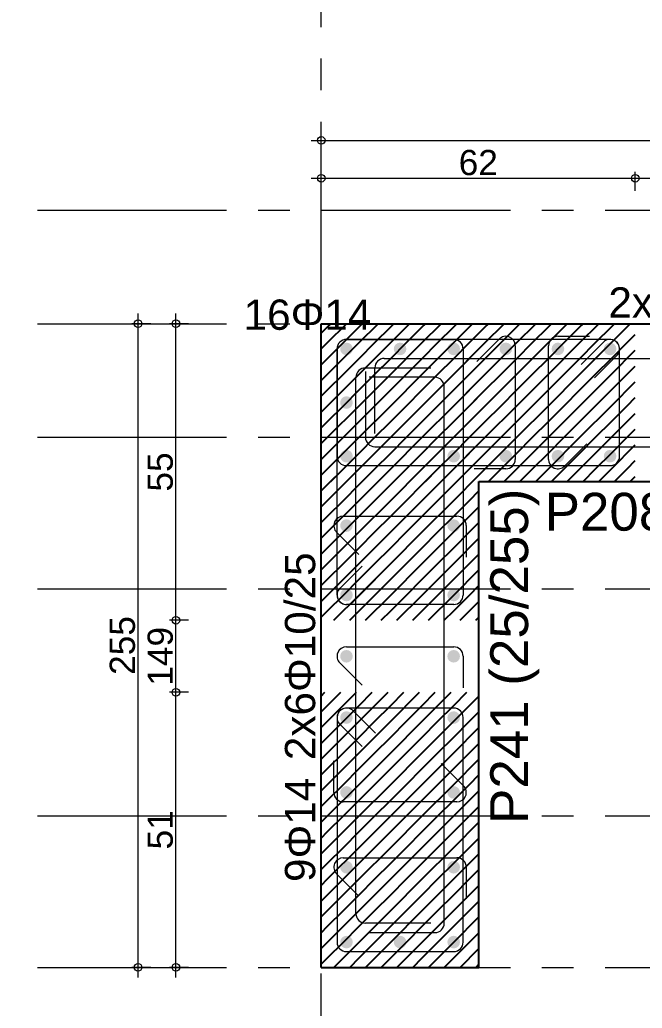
# Model space of a CAD drawing. Header units: millimetres. Extents: x 2232 to 85269, y -3593 to 5869.
# Drawn here: x 30470.7 to 30717.4, y 4460.2 to 4851.8 of the extents above; entities that cross this region are included whole.
import ezdxf

# ---------------------------------------------------------------- set-up
doc = ezdxf.new("R2010")
doc.units = ezdxf.units.MM
doc.linetypes.add('CENTER2', pattern=[112.5, 75, -12.5, 12.5, -12.5])
doc.linetypes.add('DASHDOT2', pattern=[12.7, 6.35, -3.175, 0, -3.175])
doc.layers.add('aks', color=251, linetype='DASHDOT2', lineweight=35)
for name, color, linetype in [('Donatı Yazısı', 7, 'Continuous'), ('Donatı Çizgisi', 7, 'Continuous'), ('Kolon', 7, 'Continuous'), ('Ölçülendirme', 7, 'Continuous')]:
    doc.layers.add(name, color=color, linetype=linetype)
doc.styles.add('arial_1_18', font='arial.ttf', dxfattribs={"height": 0.2})

# ---------------------------------------------------------------- blocks, each defined once
blk = doc.blocks.new('IDE999Entity6905')
at = {"layer": 'aks', "color": 250, "linetype": 'CENTER2', "lineweight": 5}
blk.add_lwpolyline([(20072.48, 200), (20072.48, 2530)], dxfattribs=at)

msp = doc.modelspace()

# ---------------------------------------------------------------- hatches: boundary and pattern name
at = {"layer": 'Donatı Çizgisi', "linetype": 'Continuous', "lineweight": 5}
h = msp.add_hatch(color=5, dxfattribs=at)
edge = h.paths.add_edge_path(flags=0)
edge.add_arc((30600.16, 4721.37), 2.5, 0, 360)
h = msp.add_hatch(color=5, dxfattribs=at)
edge = h.paths.add_edge_path(flags=0)
edge.add_arc((30621.41, 4721.37), 2.5, 0, 360)
h = msp.add_hatch(color=5, dxfattribs=at)
edge = h.paths.add_edge_path(flags=0)
edge.add_arc((30642.66, 4721.37), 2.5, 0, 360)
h = msp.add_hatch(color=5, dxfattribs=at)
edge = h.paths.add_edge_path(flags=0)
edge.add_arc((30663.32, 4721.37), 2.5, 0, 360)
h = msp.add_hatch(color=5, dxfattribs=at)
edge = h.paths.add_edge_path(flags=0)
edge.add_arc((30683.99, 4721.37), 2.5, 0, 360)
h = msp.add_hatch(color=5, dxfattribs=at)
edge = h.paths.add_edge_path(flags=0)
edge.add_arc((30704.66, 4721.37), 2.5, 0, 360)
h = msp.add_hatch(color=5, dxfattribs=at)
edge = h.paths.add_edge_path(flags=0)
edge.add_arc((30600.16, 4700.12), 2.5, 0, 360)
h = msp.add_hatch(color=5, dxfattribs=at)
edge = h.paths.add_edge_path(flags=0)
edge.add_arc((30600.16, 4678.87), 2.5, 0, 360)
h = msp.add_hatch(color=5, dxfattribs=at)
edge = h.paths.add_edge_path(flags=0)
edge.add_arc((30642.66, 4678.87), 2.5, 0, 360)
h = msp.add_hatch(color=5, dxfattribs=at)
edge = h.paths.add_edge_path(flags=0)
edge.add_arc((30663.32, 4678.87), 2.5, 0, 360)
h = msp.add_hatch(color=5, dxfattribs=at)
edge = h.paths.add_edge_path(flags=0)
edge.add_arc((30683.99, 4678.87), 2.5, 0, 360)
h = msp.add_hatch(color=5, dxfattribs=at)
edge = h.paths.add_edge_path(flags=0)
edge.add_arc((30704.66, 4678.87), 2.5, 0, 360)
h = msp.add_hatch(color=5, dxfattribs=at)
edge = h.paths.add_edge_path(flags=0)
edge.add_arc((30600.16, 4651.37), 2.5, 0, 360)
h = msp.add_hatch(color=5, dxfattribs=at)
edge = h.paths.add_edge_path(flags=0)
edge.add_arc((30642.66, 4651.37), 2.5, 0, 360)
h = msp.add_hatch(color=5, dxfattribs=at)
edge = h.paths.add_edge_path(flags=0)
edge.add_arc((30600.16, 4623.87), 2.5, 0, 360)
h = msp.add_hatch(color=5, dxfattribs=at)
edge = h.paths.add_edge_path(flags=0)
edge.add_arc((30642.66, 4623.87), 2.5, 0, 360)
h = msp.add_hatch(color=5, dxfattribs=at)
edge = h.paths.add_edge_path(flags=0)
edge.add_arc((30600.16, 4599.6), 2.5, 0, 360)
h = msp.add_hatch(color=5, dxfattribs=at)
edge = h.paths.add_edge_path(flags=0)
edge.add_arc((30642.66, 4599.6), 2.5, 0, 360)
h = msp.add_hatch(color=5, dxfattribs=at)
edge = h.paths.add_edge_path(flags=0)
edge.add_arc((30600.16, 4575.32), 2.5, 0, 360)
h = msp.add_hatch(color=5, dxfattribs=at)
edge = h.paths.add_edge_path(flags=0)
edge.add_arc((30642.66, 4575.32), 2.5, 0, 360)
h = msp.add_hatch(color=5, dxfattribs=at)
edge = h.paths.add_edge_path(flags=0)
edge.add_arc((30600.16, 4545.67), 2.5, 0, 360)
h = msp.add_hatch(color=5, dxfattribs=at)
edge = h.paths.add_edge_path(flags=0)
edge.add_arc((30642.66, 4545.67), 2.5, 0, 360)
h = msp.add_hatch(color=5, dxfattribs=at)
edge = h.paths.add_edge_path(flags=0)
edge.add_arc((30600.16, 4516.02), 2.5, 0, 360)
h = msp.add_hatch(color=5, dxfattribs=at)
edge = h.paths.add_edge_path(flags=0)
edge.add_arc((30642.66, 4516.02), 2.5, 0, 360)
h = msp.add_hatch(color=5, dxfattribs=at)
edge = h.paths.add_edge_path(flags=0)
edge.add_arc((30600.16, 4486.37), 2.5, 0, 360)
h = msp.add_hatch(color=5, dxfattribs=at)
edge = h.paths.add_edge_path(flags=0)
edge.add_arc((30621.41, 4486.37), 2.5, 0, 360)
h = msp.add_hatch(color=5, dxfattribs=at)
edge = h.paths.add_edge_path(flags=0)
edge.add_arc((30642.66, 4486.37), 2.5, 0, 360)

# ---------------------------------------------------------------- linework, layer by layer
at = {"layer": 'aks', "color": 250, "linetype": 'CENTER2', "lineweight": 5}
for points in [[(28790.16, 4776.37), (32050.16, 4776.37)], [(28790.16, 4731.37), (32050.16, 4731.37)], [(28790.16, 4686.37), (32050.16, 4686.37)], [(28790.16, 4626.37), (32050.16, 4626.37)], [(28790.16, 4536.37), (32050.16, 4536.37)], [(28790.16, 4476.37), (32050.16, 4476.37)]]:
    msp.add_lwpolyline(points, dxfattribs=at)
at = {"layer": 'Donatı Çizgisi', "color": 5, "linetype": 'Continuous', "lineweight": 5}
for points in [[(30704.66, 4725.12), (30600.16, 4725.12)], [(30600.16, 4725.12), (30642.66, 4725.12)], [(30702, 4724.02), (30693.16, 4715.18)], [(30596.41, 4721.37), (30596.41, 4678.87)], [(30596.41, 4623.87), (30596.41, 4721.37)], [(30646.41, 4721.37), (30646.41, 4623.87)], [(30708.41, 4678.87), (30708.41, 4721.37)], [(30698.47, 4709.88), (30707.31, 4718.72)], [(30600.16, 4675.12), (30704.66, 4675.12)], [(30597.5, 4626.52), (30606.34, 4635.36)], [(30611.65, 4630.06), (30602.81, 4621.22)], [(30642.66, 4620.12), (30600.16, 4620.12)], [(30642.66, 4579.07), (30600.16, 4579.07)], [(30611.65, 4569.14), (30602.81, 4577.98)], [(30596.41, 4575.32), (30596.41, 4486.37)], [(30646.41, 4486.37), (30646.41, 4575.32)], [(30597.5, 4572.67), (30606.34, 4563.83)], [(30600.16, 4482.62), (30642.66, 4482.62)]]:
    msp.add_lwpolyline(points, dxfattribs=at)
at = {"layer": 'Donatı Çizgisi', "color": 1, "linetype": 'Continuous', "lineweight": 5}
for points in [[(30651.83, 4716.43), (30660.67, 4725.27)], [(30683.99, 4726.37), (30696.49, 4726.37)], [(30667.07, 4722.62), (30667.07, 4677.62)], [(30680.24, 4677.62), (30680.24, 4722.62)], [(30615.16, 4717.62), (30878.91, 4717.62)], [(30607.66, 4713.87), (30633.66, 4713.87)], [(30607.66, 4712.37), (30607.66, 4686.37)], [(30611.41, 4687.87), (30611.41, 4713.87)], [(30603.91, 4497.62), (30603.91, 4710.12)], [(30635.16, 4710.12), (30609.16, 4710.12)], [(30638.91, 4493.87), (30638.91, 4706.37)], [(30695.48, 4683.81), (30686.64, 4674.97)], [(30611.41, 4682.62), (30875.16, 4682.62)], [(30663.32, 4673.87), (30650.82, 4673.87)], [(30598.91, 4655.12), (30643.91, 4655.12)], [(30605.09, 4639.88), (30596.25, 4648.72)], [(30647.66, 4651.37), (30647.66, 4638.87)], [(30600.16, 4603.35), (30642.66, 4603.35)], [(30646.41, 4599.6), (30646.41, 4587.1)], [(30606.34, 4588.11), (30597.5, 4596.95)], [(30595.16, 4545.67), (30595.16, 4558.17)], [(30637.72, 4557.16), (30646.56, 4548.32)], [(30643.91, 4541.92), (30598.91, 4541.92)], [(30598.91, 4519.77), (30643.91, 4519.77)], [(30647.66, 4516.02), (30647.66, 4503.52)], [(30605.09, 4504.53), (30596.25, 4513.37)], [(30633.66, 4493.87), (30607.66, 4493.87)], [(30609.16, 4490.12), (30635.16, 4490.12)]]:
    msp.add_lwpolyline(points, dxfattribs=at)
at = {"layer": 'Donatı Çizgisi', "color": 5, "linetype": 'Continuous', "lineweight": 5}
for centre, start, end in [((30600.16, 4721.37), 90, 180), ((30600.16, 4721.37), 90, 180), ((30642.66, 4721.37), 0, 90), ((30704.66, 4721.37), 0, 135), ((30704.66, 4721.37), 315, 90), ((30600.16, 4678.87), 180, 270), ((30704.66, 4678.87), 270, 0), ((30600.16, 4623.87), 135, 270), ((30600.16, 4623.87), 180, 315), ((30642.66, 4623.87), 270, 0), ((30600.16, 4575.32), 45, 180), ((30600.16, 4575.32), 90, 225), ((30642.66, 4575.32), 0, 90), ((30600.16, 4486.37), 180, 270), ((30642.66, 4486.37), 270, 0)]:
    msp.add_arc(centre, 3.75, start, end, dxfattribs=at)
at = {"layer": 'Donatı Çizgisi', "color": 1, "linetype": 'Continuous', "lineweight": 5}
for centre, start, end in [((30663.32, 4722.62), 0, 135), ((30683.99, 4722.62), 90, 180), ((30615.16, 4713.87), 90, 180), ((30607.66, 4710.12), 90, 180), ((30635.16, 4706.37), 0, 90), ((30611.41, 4686.37), 180, 270), ((30663.32, 4677.62), 270, 0), ((30683.99, 4677.62), 180, 315), ((30598.91, 4651.37), 90, 225), ((30643.91, 4651.37), 0, 90), ((30600.16, 4599.6), 90, 225), ((30642.66, 4599.6), 0, 90), ((30643.91, 4545.67), 270, 45), ((30598.91, 4545.67), 180, 270), ((30598.91, 4516.02), 90, 225), ((30643.91, 4516.02), 0, 90), ((30607.66, 4497.62), 180, 270), ((30635.16, 4493.87), 270, 0)]:
    msp.add_arc(centre, 3.75, start, end, dxfattribs=at)
at = {"layer": 'Kolon', "color": 33, "linetype": 'Continuous', "lineweight": -3}
for points in [[(30590.16, 4731.37), (30652.66, 4731.37)], [(30590.16, 4668.87), (30590.16, 4731.37)], [(30652.66, 4731.37), (30837.66, 4731.37)], [(30590.16, 4476.37), (30590.16, 4668.87)], [(30652.66, 4668.87), (30837.66, 4668.87)], [(30652.66, 4476.37), (30652.66, 4668.87)], [(30590.16, 4476.37), (30652.66, 4476.37)]]:
    msp.add_lwpolyline(points, dxfattribs=at)
at = {"layer": 'Kolon', "color": 251, "linetype": 'Continuous', "lineweight": -3}
for points in [[(30592.68, 4723.87), (30600.18, 4731.37)], [(30592.68, 4730.12), (30593.93, 4731.37)], [(30592.68, 4723.87), (30600.18, 4731.37)], [(30592.68, 4730.12), (30593.93, 4731.37)], [(30605.18, 4723.87), (30612.68, 4731.37)], [(30605.18, 4730.12), (30606.43, 4731.37)], [(30605.18, 4723.87), (30612.68, 4731.37)], [(30605.18, 4730.12), (30606.43, 4731.37)], [(30617.68, 4723.87), (30625.18, 4731.37)], [(30617.68, 4730.12), (30618.93, 4731.37)], [(30617.68, 4723.87), (30625.18, 4731.37)], [(30617.68, 4730.12), (30618.93, 4731.37)], [(30630.18, 4723.87), (30637.68, 4731.37)], [(30630.18, 4730.12), (30631.43, 4731.37)], [(30630.18, 4723.87), (30637.68, 4731.37)], [(30630.18, 4730.12), (30631.43, 4731.37)], [(30642.68, 4723.87), (30650.18, 4731.37)], [(30642.68, 4730.12), (30643.93, 4731.37)], [(30642.68, 4723.87), (30650.18, 4731.37)], [(30642.68, 4730.12), (30643.93, 4731.37)], [(30655.18, 4723.87), (30662.68, 4731.37)], [(30655.18, 4730.12), (30656.43, 4731.37)], [(30667.68, 4723.87), (30675.18, 4731.37)], [(30667.68, 4730.12), (30668.93, 4731.37)], [(30680.18, 4723.87), (30687.68, 4731.37)], [(30680.18, 4730.12), (30681.43, 4731.37)], [(30692.68, 4723.87), (30700.18, 4731.37)], [(30692.68, 4730.12), (30693.93, 4731.37)], [(30705.18, 4723.87), (30712.68, 4731.37)], [(30705.18, 4730.12), (30706.43, 4731.37)], [(30590.16, 4727.6), (30592.68, 4730.12)], [(30590.16, 4727.6), (30592.68, 4730.12)], [(30598.93, 4723.87), (30605.18, 4730.12)], [(30598.93, 4723.87), (30605.18, 4730.12)], [(30611.43, 4723.87), (30617.68, 4730.12)], [(30611.43, 4723.87), (30617.68, 4730.12)], [(30623.93, 4723.87), (30630.18, 4730.12)], [(30623.93, 4723.87), (30630.18, 4730.12)], [(30636.43, 4723.87), (30642.68, 4730.12)], [(30636.43, 4723.87), (30642.68, 4730.12)], [(30648.93, 4723.87), (30655.18, 4730.12)], [(30648.93, 4723.87), (30652.66, 4727.6)], [(30661.43, 4723.87), (30667.68, 4730.12)], [(30673.93, 4723.87), (30680.18, 4730.12)], [(30686.43, 4723.87), (30692.68, 4730.12)], [(30698.93, 4723.87), (30705.18, 4730.12)], [(30711.43, 4723.87), (30714.66, 4727.1)], [(30590.16, 4721.35), (30592.68, 4723.87)], [(30590.16, 4721.35), (30592.68, 4723.87)], [(30592.68, 4711.37), (30605.18, 4723.87)], [(30592.68, 4717.62), (30598.93, 4723.87)], [(30592.68, 4711.37), (30605.18, 4723.87)], [(30592.68, 4717.62), (30598.93, 4723.87)], [(30605.18, 4711.37), (30617.68, 4723.87)], [(30605.18, 4717.62), (30611.43, 4723.87)], [(30605.18, 4711.37), (30617.68, 4723.87)], [(30605.18, 4717.62), (30611.43, 4723.87)], [(30617.68, 4711.37), (30630.18, 4723.87)], [(30617.68, 4717.62), (30623.93, 4723.87)], [(30617.68, 4711.37), (30630.18, 4723.87)], [(30617.68, 4717.62), (30623.93, 4723.87)], [(30630.18, 4711.37), (30642.68, 4723.87)], [(30630.18, 4717.62), (30636.43, 4723.87)], [(30630.18, 4711.37), (30642.68, 4723.87)], [(30630.18, 4717.62), (30636.43, 4723.87)], [(30642.68, 4711.37), (30655.18, 4723.87)], [(30642.68, 4717.62), (30648.93, 4723.87)], [(30642.68, 4717.62), (30648.93, 4723.87)], [(30655.18, 4711.37), (30667.68, 4723.87)], [(30655.18, 4717.62), (30661.43, 4723.87)], [(30667.68, 4711.37), (30680.18, 4723.87)], [(30667.68, 4717.62), (30673.93, 4723.87)], [(30680.18, 4711.37), (30692.68, 4723.87)], [(30680.18, 4717.62), (30686.43, 4723.87)], [(30692.68, 4711.37), (30705.18, 4723.87)], [(30692.68, 4717.62), (30698.93, 4723.87)], [(30705.18, 4717.62), (30711.43, 4723.87)], [(30642.68, 4711.37), (30652.66, 4721.35)], [(30705.18, 4711.37), (30714.66, 4720.85)], [(30590.16, 4715.1), (30592.68, 4717.62)], [(30590.16, 4715.1), (30592.68, 4717.62)], [(30598.93, 4711.37), (30605.18, 4717.62)], [(30598.93, 4711.37), (30605.18, 4717.62)], [(30611.43, 4711.37), (30617.68, 4717.62)], [(30611.43, 4711.37), (30617.68, 4717.62)], [(30623.93, 4711.37), (30630.18, 4717.62)], [(30623.93, 4711.37), (30630.18, 4717.62)], [(30636.43, 4711.37), (30642.68, 4717.62)], [(30636.43, 4711.37), (30642.68, 4717.62)], [(30648.93, 4711.37), (30655.18, 4717.62)], [(30648.93, 4711.37), (30652.66, 4715.1)], [(30661.43, 4711.37), (30667.68, 4717.62)], [(30673.93, 4711.37), (30680.18, 4717.62)], [(30686.43, 4711.37), (30692.68, 4717.62)], [(30698.93, 4711.37), (30705.18, 4717.62)], [(30590.16, 4708.85), (30592.68, 4711.37)], [(30590.16, 4708.85), (30592.68, 4711.37)], [(30592.68, 4698.87), (30605.18, 4711.37)], [(30592.68, 4705.12), (30598.93, 4711.37)], [(30592.68, 4698.87), (30605.18, 4711.37)], [(30592.68, 4705.12), (30598.93, 4711.37)], [(30605.18, 4698.87), (30617.68, 4711.37)], [(30605.18, 4705.12), (30611.43, 4711.37)], [(30605.18, 4698.87), (30617.68, 4711.37)], [(30605.18, 4705.12), (30611.43, 4711.37)], [(30617.68, 4698.87), (30630.18, 4711.37)], [(30617.68, 4705.12), (30623.93, 4711.37)], [(30617.68, 4698.87), (30630.18, 4711.37)], [(30617.68, 4705.12), (30623.93, 4711.37)], [(30630.18, 4698.87), (30642.68, 4711.37)], [(30630.18, 4705.12), (30636.43, 4711.37)], [(30630.18, 4698.87), (30642.68, 4711.37)], [(30630.18, 4705.12), (30636.43, 4711.37)], [(30642.68, 4698.87), (30655.18, 4711.37)], [(30642.68, 4705.12), (30648.93, 4711.37)], [(30642.68, 4705.12), (30648.93, 4711.37)], [(30655.18, 4698.87), (30667.68, 4711.37)], [(30655.18, 4705.12), (30661.43, 4711.37)], [(30667.68, 4698.87), (30680.18, 4711.37)], [(30667.68, 4705.12), (30673.93, 4711.37)], [(30680.18, 4698.87), (30692.68, 4711.37)], [(30680.18, 4705.12), (30686.43, 4711.37)], [(30692.68, 4698.87), (30705.18, 4711.37)], [(30692.68, 4705.12), (30698.93, 4711.37)], [(30705.18, 4705.12), (30711.43, 4711.37)], [(30711.43, 4711.37), (30714.66, 4714.6)], [(30642.68, 4698.87), (30652.66, 4708.85)], [(30705.18, 4698.87), (30714.66, 4708.35)], [(30590.16, 4702.6), (30592.68, 4705.12)], [(30590.16, 4702.6), (30592.68, 4705.12)], [(30598.93, 4698.87), (30605.18, 4705.12)], [(30598.93, 4698.87), (30605.18, 4705.12)], [(30611.43, 4698.87), (30617.68, 4705.12)], [(30611.43, 4698.87), (30617.68, 4705.12)], [(30623.93, 4698.87), (30630.18, 4705.12)], [(30623.93, 4698.87), (30630.18, 4705.12)], [(30636.43, 4698.87), (30642.68, 4705.12)], [(30636.43, 4698.87), (30642.68, 4705.12)], [(30648.93, 4698.87), (30655.18, 4705.12)], [(30661.43, 4698.87), (30667.68, 4705.12)], [(30673.93, 4698.87), (30680.18, 4705.12)], [(30686.43, 4698.87), (30692.68, 4705.12)], [(30698.93, 4698.87), (30705.18, 4705.12)], [(30648.93, 4698.87), (30652.66, 4702.6)], [(30711.43, 4698.87), (30714.66, 4702.1)], [(30590.16, 4696.35), (30592.68, 4698.87)], [(30590.16, 4696.35), (30592.68, 4698.87)], [(30592.68, 4686.37), (30605.18, 4698.87)], [(30592.68, 4692.62), (30598.93, 4698.87)], [(30592.68, 4686.37), (30605.18, 4698.87)], [(30592.68, 4692.62), (30598.93, 4698.87)], [(30605.18, 4686.37), (30617.68, 4698.87)], [(30605.18, 4692.62), (30611.43, 4698.87)], [(30605.18, 4686.37), (30617.68, 4698.87)], [(30605.18, 4692.62), (30611.43, 4698.87)], [(30617.68, 4686.37), (30630.18, 4698.87)], [(30617.68, 4692.62), (30623.93, 4698.87)], [(30617.68, 4686.37), (30630.18, 4698.87)], [(30617.68, 4692.62), (30623.93, 4698.87)], [(30630.18, 4686.37), (30642.68, 4698.87)], [(30630.18, 4692.62), (30636.43, 4698.87)], [(30630.18, 4686.37), (30642.68, 4698.87)], [(30630.18, 4692.62), (30636.43, 4698.87)], [(30642.68, 4686.37), (30655.18, 4698.87)], [(30642.68, 4692.62), (30648.93, 4698.87)], [(30642.68, 4692.62), (30648.93, 4698.87)], [(30642.68, 4686.37), (30652.66, 4696.35)], [(30655.18, 4686.37), (30667.68, 4698.87)], [(30655.18, 4692.62), (30661.43, 4698.87)], [(30667.68, 4686.37), (30680.18, 4698.87)], [(30667.68, 4692.62), (30673.93, 4698.87)], [(30680.18, 4686.37), (30692.68, 4698.87)], [(30680.18, 4692.62), (30686.43, 4698.87)], [(30692.68, 4686.37), (30705.18, 4698.87)], [(30692.68, 4692.62), (30698.93, 4698.87)], [(30705.18, 4692.62), (30711.43, 4698.87)], [(30705.18, 4686.37), (30714.66, 4695.85)], [(30590.16, 4690.1), (30592.68, 4692.62)], [(30590.16, 4690.1), (30592.68, 4692.62)], [(30598.93, 4686.37), (30605.18, 4692.62)], [(30598.93, 4686.37), (30605.18, 4692.62)], [(30611.43, 4686.37), (30617.68, 4692.62)], [(30611.43, 4686.37), (30617.68, 4692.62)], [(30623.93, 4686.37), (30630.18, 4692.62)], [(30623.93, 4686.37), (30630.18, 4692.62)], [(30636.43, 4686.37), (30642.68, 4692.62)], [(30636.43, 4686.37), (30642.68, 4692.62)], [(30648.93, 4686.37), (30655.18, 4692.62)], [(30661.43, 4686.37), (30667.68, 4692.62)], [(30673.93, 4686.37), (30680.18, 4692.62)], [(30686.43, 4686.37), (30692.68, 4692.62)], [(30698.93, 4686.37), (30705.18, 4692.62)], [(30648.93, 4686.37), (30652.66, 4690.1)], [(30711.43, 4686.37), (30714.66, 4689.6)], [(30590.16, 4683.85), (30592.68, 4686.37)], [(30590.16, 4683.85), (30592.68, 4686.37)], [(30592.68, 4673.87), (30605.18, 4686.37)], [(30592.68, 4680.12), (30598.93, 4686.37)], [(30592.68, 4673.87), (30605.18, 4686.37)], [(30592.68, 4680.12), (30598.93, 4686.37)], [(30605.18, 4673.87), (30617.68, 4686.37)], [(30605.18, 4680.12), (30611.43, 4686.37)], [(30605.18, 4673.87), (30617.68, 4686.37)], [(30605.18, 4680.12), (30611.43, 4686.37)], [(30617.68, 4673.87), (30630.18, 4686.37)], [(30617.68, 4680.12), (30623.93, 4686.37)], [(30617.68, 4673.87), (30630.18, 4686.37)], [(30617.68, 4680.12), (30623.93, 4686.37)], [(30630.18, 4673.87), (30642.68, 4686.37)], [(30630.18, 4680.12), (30636.43, 4686.37)], [(30630.18, 4673.87), (30642.68, 4686.37)], [(30630.18, 4680.12), (30636.43, 4686.37)], [(30642.68, 4673.87), (30655.18, 4686.37)], [(30642.68, 4680.12), (30648.93, 4686.37)], [(30642.68, 4680.12), (30648.93, 4686.37)], [(30642.68, 4673.87), (30652.66, 4683.85)], [(30655.18, 4673.87), (30667.68, 4686.37)], [(30655.18, 4680.12), (30661.43, 4686.37)], [(30667.68, 4673.87), (30680.18, 4686.37)], [(30667.68, 4680.12), (30673.93, 4686.37)], [(30680.18, 4673.87), (30692.68, 4686.37)], [(30680.18, 4680.12), (30686.43, 4686.37)], [(30692.68, 4673.87), (30705.18, 4686.37)], [(30692.68, 4680.12), (30698.93, 4686.37)], [(30705.18, 4680.12), (30711.43, 4686.37)], [(30590.16, 4677.6), (30592.68, 4680.12)], [(30590.16, 4677.6), (30592.68, 4680.12)], [(30598.93, 4673.87), (30605.18, 4680.12)], [(30598.93, 4673.87), (30605.18, 4680.12)], [(30611.43, 4673.87), (30617.68, 4680.12)], [(30611.43, 4673.87), (30617.68, 4680.12)], [(30623.93, 4673.87), (30630.18, 4680.12)], [(30623.93, 4673.87), (30630.18, 4680.12)], [(30636.43, 4673.87), (30642.68, 4680.12)], [(30636.43, 4673.87), (30642.68, 4680.12)], [(30648.93, 4673.87), (30655.18, 4680.12)], [(30661.43, 4673.87), (30667.68, 4680.12)], [(30673.93, 4673.87), (30680.18, 4680.12)], [(30686.43, 4673.87), (30692.68, 4680.12)], [(30698.93, 4673.87), (30705.18, 4680.12)], [(30705.18, 4673.87), (30714.66, 4683.35)], [(30648.93, 4673.87), (30652.66, 4677.6)], [(30711.43, 4673.87), (30714.66, 4677.1)], [(30590.16, 4671.35), (30592.68, 4673.87)], [(30590.16, 4671.35), (30592.68, 4673.87)], [(30592.68, 4661.37), (30605.18, 4673.87)], [(30592.68, 4667.62), (30598.93, 4673.87)], [(30593.93, 4668.87), (30598.93, 4673.87)], [(30600.18, 4668.87), (30605.18, 4673.87)], [(30605.18, 4661.37), (30617.68, 4673.87)], [(30605.18, 4667.62), (30611.43, 4673.87)], [(30606.43, 4668.87), (30611.43, 4673.87)], [(30612.68, 4668.87), (30617.68, 4673.87)], [(30617.68, 4661.37), (30630.18, 4673.87)], [(30617.68, 4667.62), (30623.93, 4673.87)], [(30618.93, 4668.87), (30623.93, 4673.87)], [(30625.18, 4668.87), (30630.18, 4673.87)], [(30630.18, 4661.37), (30642.68, 4673.87)], [(30630.18, 4667.62), (30636.43, 4673.87)], [(30631.43, 4668.87), (30636.43, 4673.87)], [(30637.68, 4668.87), (30642.68, 4673.87)], [(30642.68, 4667.62), (30648.93, 4673.87)], [(30643.93, 4668.87), (30648.93, 4673.87)], [(30650.18, 4668.87), (30655.18, 4673.87)], [(30656.43, 4668.87), (30661.43, 4673.87)], [(30662.68, 4668.87), (30667.68, 4673.87)], [(30668.93, 4668.87), (30673.93, 4673.87)], [(30675.18, 4668.87), (30680.18, 4673.87)], [(30681.43, 4668.87), (30686.43, 4673.87)], [(30687.68, 4668.87), (30692.68, 4673.87)], [(30693.93, 4668.87), (30698.93, 4673.87)], [(30700.18, 4668.87), (30705.18, 4673.87)], [(30706.43, 4668.87), (30711.43, 4673.87)], [(30642.68, 4661.37), (30652.66, 4671.35)], [(30712.68, 4668.87), (30714.66, 4670.85)], [(30590.16, 4665.1), (30592.68, 4667.62)], [(30598.93, 4661.37), (30605.18, 4667.62)], [(30611.43, 4661.37), (30617.68, 4667.62)], [(30623.93, 4661.37), (30630.18, 4667.62)], [(30636.43, 4661.37), (30642.68, 4667.62)], [(30648.93, 4661.37), (30652.66, 4665.1)], [(30590.16, 4658.85), (30592.68, 4661.37)], [(30592.68, 4648.87), (30605.18, 4661.37)], [(30592.68, 4655.12), (30598.93, 4661.37)], [(30605.18, 4648.87), (30617.68, 4661.37)], [(30605.18, 4655.12), (30611.43, 4661.37)], [(30617.68, 4648.87), (30630.18, 4661.37)], [(30617.68, 4655.12), (30623.93, 4661.37)], [(30630.18, 4648.87), (30642.68, 4661.37)], [(30630.18, 4655.12), (30636.43, 4661.37)], [(30642.68, 4655.12), (30648.93, 4661.37)], [(30642.68, 4648.87), (30652.66, 4658.85)], [(30590.16, 4652.6), (30592.68, 4655.12)], [(30598.93, 4648.87), (30605.18, 4655.12)], [(30611.43, 4648.87), (30617.68, 4655.12)], [(30623.93, 4648.87), (30630.18, 4655.12)], [(30636.43, 4648.87), (30642.68, 4655.12)], [(30648.93, 4648.87), (30652.66, 4652.6)], [(30590.16, 4646.35), (30592.68, 4648.87)], [(30592.68, 4636.37), (30605.18, 4648.87)], [(30592.68, 4642.62), (30598.93, 4648.87)], [(30605.18, 4636.37), (30617.68, 4648.87)], [(30605.18, 4642.62), (30611.43, 4648.87)], [(30617.68, 4636.37), (30630.18, 4648.87)], [(30617.68, 4642.62), (30623.93, 4648.87)], [(30630.18, 4636.37), (30642.68, 4648.87)], [(30630.18, 4642.62), (30636.43, 4648.87)], [(30642.68, 4642.62), (30648.93, 4648.87)], [(30642.68, 4636.37), (30652.66, 4646.35)], [(30590.16, 4640.1), (30592.68, 4642.62)], [(30598.93, 4636.37), (30605.18, 4642.62)], [(30611.43, 4636.37), (30617.68, 4642.62)], [(30623.93, 4636.37), (30630.18, 4642.62)], [(30636.43, 4636.37), (30642.68, 4642.62)], [(30648.93, 4636.37), (30652.66, 4640.1)], [(30590.16, 4633.85), (30592.68, 4636.37)], [(30592.68, 4623.87), (30605.18, 4636.37)], [(30592.68, 4630.12), (30598.93, 4636.37)], [(30605.18, 4623.87), (30617.68, 4636.37)], [(30605.18, 4630.12), (30611.43, 4636.37)], [(30617.68, 4623.87), (30630.18, 4636.37)], [(30617.68, 4630.12), (30623.93, 4636.37)], [(30630.18, 4623.87), (30642.68, 4636.37)], [(30630.18, 4630.12), (30636.43, 4636.37)], [(30642.68, 4630.12), (30648.93, 4636.37)], [(30642.68, 4623.87), (30652.66, 4633.85)], [(30590.16, 4627.6), (30592.68, 4630.12)], [(30598.93, 4623.87), (30605.18, 4630.12)], [(30611.43, 4623.87), (30617.68, 4630.12)], [(30623.93, 4623.87), (30630.18, 4630.12)], [(30636.43, 4623.87), (30642.68, 4630.12)], [(30648.93, 4623.87), (30652.66, 4627.6)], [(30590.16, 4621.35), (30592.68, 4623.87)], [(30592.68, 4617.62), (30598.93, 4623.87)], [(30595.18, 4613.87), (30605.18, 4623.87)], [(30605.18, 4617.62), (30611.43, 4623.87)], [(30607.68, 4613.87), (30617.68, 4623.87)], [(30617.68, 4617.62), (30623.93, 4623.87)], [(30620.18, 4613.87), (30630.18, 4623.87)], [(30630.18, 4617.62), (30636.43, 4623.87)], [(30632.68, 4613.87), (30642.68, 4623.87)], [(30642.68, 4617.62), (30648.93, 4623.87)], [(30645.18, 4613.87), (30652.66, 4621.35)], [(30590.16, 4615.1), (30592.68, 4617.62)], [(30601.43, 4613.87), (30605.18, 4617.62)], [(30613.93, 4613.87), (30617.68, 4617.62)], [(30626.43, 4613.87), (30630.18, 4617.62)], [(30638.93, 4613.87), (30642.68, 4617.62)], [(30651.43, 4613.87), (30652.66, 4615.1)], [(30590.16, 4583.85), (30591.63, 4585.32)], [(30592.68, 4573.87), (30604.13, 4585.32)], [(30592.68, 4580.12), (30597.88, 4585.32)], [(30605.18, 4573.87), (30616.63, 4585.32)], [(30605.18, 4580.12), (30610.38, 4585.32)], [(30617.68, 4573.87), (30629.13, 4585.32)], [(30617.68, 4580.12), (30622.88, 4585.32)], [(30630.18, 4573.87), (30641.63, 4585.32)], [(30630.18, 4580.12), (30635.38, 4585.32)], [(30642.68, 4580.12), (30647.88, 4585.32)], [(30642.68, 4573.87), (30652.66, 4583.85)], [(30590.16, 4577.6), (30592.68, 4580.12)], [(30598.93, 4573.87), (30605.18, 4580.12)], [(30611.43, 4573.87), (30617.68, 4580.12)], [(30623.93, 4573.87), (30630.18, 4580.12)], [(30636.43, 4573.87), (30642.68, 4580.12)], [(30648.93, 4573.87), (30652.66, 4577.6)], [(30590.16, 4571.35), (30592.68, 4573.87)], [(30592.68, 4561.37), (30605.18, 4573.87)], [(30592.68, 4567.62), (30598.93, 4573.87)], [(30605.18, 4561.37), (30617.68, 4573.87)], [(30605.18, 4567.62), (30611.43, 4573.87)], [(30617.68, 4561.37), (30630.18, 4573.87)], [(30617.68, 4567.62), (30623.93, 4573.87)], [(30630.18, 4561.37), (30642.68, 4573.87)], [(30630.18, 4567.62), (30636.43, 4573.87)], [(30642.68, 4567.62), (30648.93, 4573.87)], [(30642.68, 4561.37), (30652.66, 4571.35)], [(30590.16, 4565.1), (30592.68, 4567.62)], [(30598.93, 4561.37), (30605.18, 4567.62)], [(30611.43, 4561.37), (30617.68, 4567.62)], [(30623.93, 4561.37), (30630.18, 4567.62)], [(30636.43, 4561.37), (30642.68, 4567.62)], [(30648.93, 4561.37), (30652.66, 4565.1)], [(30590.16, 4558.85), (30592.68, 4561.37)], [(30592.68, 4548.87), (30605.18, 4561.37)], [(30592.68, 4555.12), (30598.93, 4561.37)], [(30605.18, 4548.87), (30617.68, 4561.37)], [(30605.18, 4555.12), (30611.43, 4561.37)], [(30617.68, 4548.87), (30630.18, 4561.37)], [(30617.68, 4555.12), (30623.93, 4561.37)], [(30630.18, 4548.87), (30642.68, 4561.37)], [(30630.18, 4555.12), (30636.43, 4561.37)], [(30642.68, 4555.12), (30648.93, 4561.37)], [(30642.68, 4548.87), (30652.66, 4558.85)], [(30590.16, 4552.6), (30592.68, 4555.12)], [(30598.93, 4548.87), (30605.18, 4555.12)], [(30611.43, 4548.87), (30617.68, 4555.12)], [(30623.93, 4548.87), (30630.18, 4555.12)], [(30636.43, 4548.87), (30642.68, 4555.12)], [(30648.93, 4548.87), (30652.66, 4552.6)], [(30590.16, 4546.35), (30592.68, 4548.87)], [(30592.68, 4536.37), (30605.18, 4548.87)], [(30592.68, 4542.62), (30598.93, 4548.87)], [(30605.18, 4536.37), (30617.68, 4548.87)], [(30605.18, 4542.62), (30611.43, 4548.87)], [(30617.68, 4536.37), (30630.18, 4548.87)], [(30617.68, 4542.62), (30623.93, 4548.87)], [(30630.18, 4536.37), (30642.68, 4548.87)], [(30630.18, 4542.62), (30636.43, 4548.87)], [(30642.68, 4542.62), (30648.93, 4548.87)], [(30590.16, 4540.1), (30592.68, 4542.62)], [(30598.93, 4536.37), (30605.18, 4542.62)], [(30611.43, 4536.37), (30617.68, 4542.62)], [(30623.93, 4536.37), (30630.18, 4542.62)], [(30636.43, 4536.37), (30642.68, 4542.62)], [(30642.68, 4536.37), (30652.66, 4546.35)], [(30648.93, 4536.37), (30652.66, 4540.1)], [(30590.16, 4533.85), (30592.68, 4536.37)], [(30592.68, 4523.87), (30605.18, 4536.37)], [(30592.68, 4530.12), (30598.93, 4536.37)], [(30605.18, 4523.87), (30617.68, 4536.37)], [(30605.18, 4530.12), (30611.43, 4536.37)], [(30617.68, 4523.87), (30630.18, 4536.37)], [(30617.68, 4530.12), (30623.93, 4536.37)], [(30630.18, 4523.87), (30642.68, 4536.37)], [(30630.18, 4530.12), (30636.43, 4536.37)], [(30642.68, 4530.12), (30648.93, 4536.37)], [(30642.68, 4523.87), (30652.66, 4533.85)], [(30590.16, 4527.6), (30592.68, 4530.12)], [(30598.93, 4523.87), (30605.18, 4530.12)], [(30611.43, 4523.87), (30617.68, 4530.12)], [(30623.93, 4523.87), (30630.18, 4530.12)], [(30636.43, 4523.87), (30642.68, 4530.12)], [(30648.93, 4523.87), (30652.66, 4527.6)], [(30590.16, 4521.35), (30592.68, 4523.87)], [(30592.68, 4511.37), (30605.18, 4523.87)], [(30592.68, 4517.62), (30598.93, 4523.87)], [(30605.18, 4511.37), (30617.68, 4523.87)], [(30605.18, 4517.62), (30611.43, 4523.87)], [(30617.68, 4511.37), (30630.18, 4523.87)], [(30617.68, 4517.62), (30623.93, 4523.87)], [(30630.18, 4511.37), (30642.68, 4523.87)], [(30630.18, 4517.62), (30636.43, 4523.87)], [(30642.68, 4517.62), (30648.93, 4523.87)], [(30642.68, 4511.37), (30652.66, 4521.35)], [(30590.16, 4515.1), (30592.68, 4517.62)], [(30598.93, 4511.37), (30605.18, 4517.62)], [(30611.43, 4511.37), (30617.68, 4517.62)], [(30623.93, 4511.37), (30630.18, 4517.62)], [(30636.43, 4511.37), (30642.68, 4517.62)], [(30590.16, 4508.85), (30592.68, 4511.37)], [(30592.68, 4498.87), (30605.18, 4511.37)], [(30592.68, 4505.12), (30598.93, 4511.37)], [(30605.18, 4498.87), (30617.68, 4511.37)], [(30605.18, 4505.12), (30611.43, 4511.37)], [(30617.68, 4498.87), (30630.18, 4511.37)], [(30617.68, 4505.12), (30623.93, 4511.37)], [(30630.18, 4498.87), (30642.68, 4511.37)], [(30630.18, 4505.12), (30636.43, 4511.37)], [(30642.68, 4505.12), (30648.93, 4511.37)], [(30648.93, 4511.37), (30652.66, 4515.1)], [(30642.68, 4498.87), (30652.66, 4508.85)], [(30590.16, 4502.6), (30592.68, 4505.12)], [(30598.93, 4498.87), (30605.18, 4505.12)], [(30611.43, 4498.87), (30617.68, 4505.12)], [(30623.93, 4498.87), (30630.18, 4505.12)], [(30636.43, 4498.87), (30642.68, 4505.12)], [(30648.93, 4498.87), (30652.66, 4502.6)], [(30590.16, 4496.35), (30592.68, 4498.87)], [(30592.68, 4486.37), (30605.18, 4498.87)], [(30592.68, 4492.62), (30598.93, 4498.87)], [(30605.18, 4486.37), (30617.68, 4498.87)], [(30605.18, 4492.62), (30611.43, 4498.87)], [(30617.68, 4486.37), (30630.18, 4498.87)], [(30617.68, 4492.62), (30623.93, 4498.87)], [(30630.18, 4486.37), (30642.68, 4498.87)], [(30630.18, 4492.62), (30636.43, 4498.87)], [(30642.68, 4492.62), (30648.93, 4498.87)], [(30642.68, 4486.37), (30652.66, 4496.35)], [(30590.16, 4490.1), (30592.68, 4492.62)], [(30598.93, 4486.37), (30605.18, 4492.62)], [(30611.43, 4486.37), (30617.68, 4492.62)], [(30623.93, 4486.37), (30630.18, 4492.62)], [(30636.43, 4486.37), (30642.68, 4492.62)], [(30648.93, 4486.37), (30652.66, 4490.1)], [(30590.16, 4483.85), (30592.68, 4486.37)], [(30592.68, 4480.12), (30598.93, 4486.37)], [(30595.18, 4476.37), (30605.18, 4486.37)], [(30605.18, 4480.12), (30611.43, 4486.37)], [(30607.68, 4476.37), (30617.68, 4486.37)], [(30617.68, 4480.12), (30623.93, 4486.37)], [(30620.18, 4476.37), (30630.18, 4486.37)], [(30630.18, 4480.12), (30636.43, 4486.37)], [(30632.68, 4476.37), (30642.68, 4486.37)], [(30642.68, 4480.12), (30648.93, 4486.37)], [(30645.18, 4476.37), (30652.66, 4483.85)], [(30590.16, 4477.6), (30592.68, 4480.12)], [(30601.43, 4476.37), (30605.18, 4480.12)], [(30613.93, 4476.37), (30617.68, 4480.12)], [(30626.43, 4476.37), (30630.18, 4480.12)], [(30638.93, 4476.37), (30642.68, 4480.12)], [(30651.43, 4476.37), (30652.66, 4477.6)]]:
    msp.add_lwpolyline(points, dxfattribs=at)
at = {"layer": 'Ölçülendirme', "color": 5, "linetype": 'Continuous', "lineweight": 5}
for points in [[(30590.16, 4798.97), (30590.16, 4806.47)], [(30586.16, 4803.97), (30904.16, 4803.97)], [(30590.16, 4783.97), (30590.16, 4791.47)], [(30714.66, 4783.97), (30714.66, 4791.47)], [(30586.16, 4788.97), (30904.16, 4788.97)], [(30517.56, 4472.37), (30517.56, 4735.37)], [(30532.56, 4472.37), (30532.56, 4735.37)], [(30522.56, 4731.37), (30515.06, 4731.37)], [(30537.56, 4731.37), (30530.06, 4731.37)], [(30537.56, 4613.87), (30530.06, 4613.87)], [(30537.56, 4585.32), (30530.06, 4585.32)], [(30522.56, 4476.37), (30515.06, 4476.37)], [(30537.56, 4476.37), (30530.06, 4476.37)]]:
    msp.add_lwpolyline(points, dxfattribs=at)
for centre in [(30590.16, 4803.97), (30590.16, 4788.97), (30714.66, 4788.97), (30517.56, 4731.37), (30532.56, 4731.37), (30532.56, 4613.87), (30532.56, 4585.32), (30517.56, 4476.37), (30532.56, 4476.37)]:
    msp.add_circle(centre, 1.5, dxfattribs=at)

# ---------------------------------------------------------------- block references
at = {"layer": 'aks'}
msp.add_blockref('IDE999Entity6905', (10517.68, 2961.37), dxfattribs=at)

# ---------------------------------------------------------------- texts
at = {"layer": 'Donatı Yazısı', "color": 1, "linetype": 'Continuous', "lineweight": 5, "style": 'arial_1_18'}
for s, p in [('2x8Φ10/24', (30703.98, 4733.77)), ('16Φ14', (30559.38, 4728.94))]:
    msp.add_text(s, height=12, dxfattribs=at).set_placement(p)
for s, p in [('2x6Φ10/25', (30587.76, 4558.42)), ('9Φ14', (30587.76, 4510.18))]:
    msp.add_text(s, height=12, rotation=90, dxfattribs=at).set_placement(p)
at = {"layer": 'Kolon', "color": 1, "linetype": 'Continuous', "lineweight": 5, "style": 'arial_1_18'}
msp.add_text('P241 (25/255)', height=15, rotation=90, dxfattribs=at).set_placement((30672.16, 4533.2))
msp.add_text('P208 (310/25)', height=15, dxfattribs=at).set_placement((30678.76, 4649.37))
at = {"layer": 'Ölçülendirme', "color": 5, "linetype": 'Continuous', "lineweight": 5, "style": 'arial_1_18'}
msp.add_text('62', height=10, dxfattribs=at).set_placement((30644.64, 4790.22))
for s, p in [('55', (30531.31, 4664.85)), ('255', (30516.31, 4592.22)), ('149', (30531.31, 4587.94)), ('51', (30531.31, 4523.08))]:
    msp.add_text(s, height=10, rotation=90, dxfattribs=at).set_placement(p)

doc.saveas('drawing.dxf')
